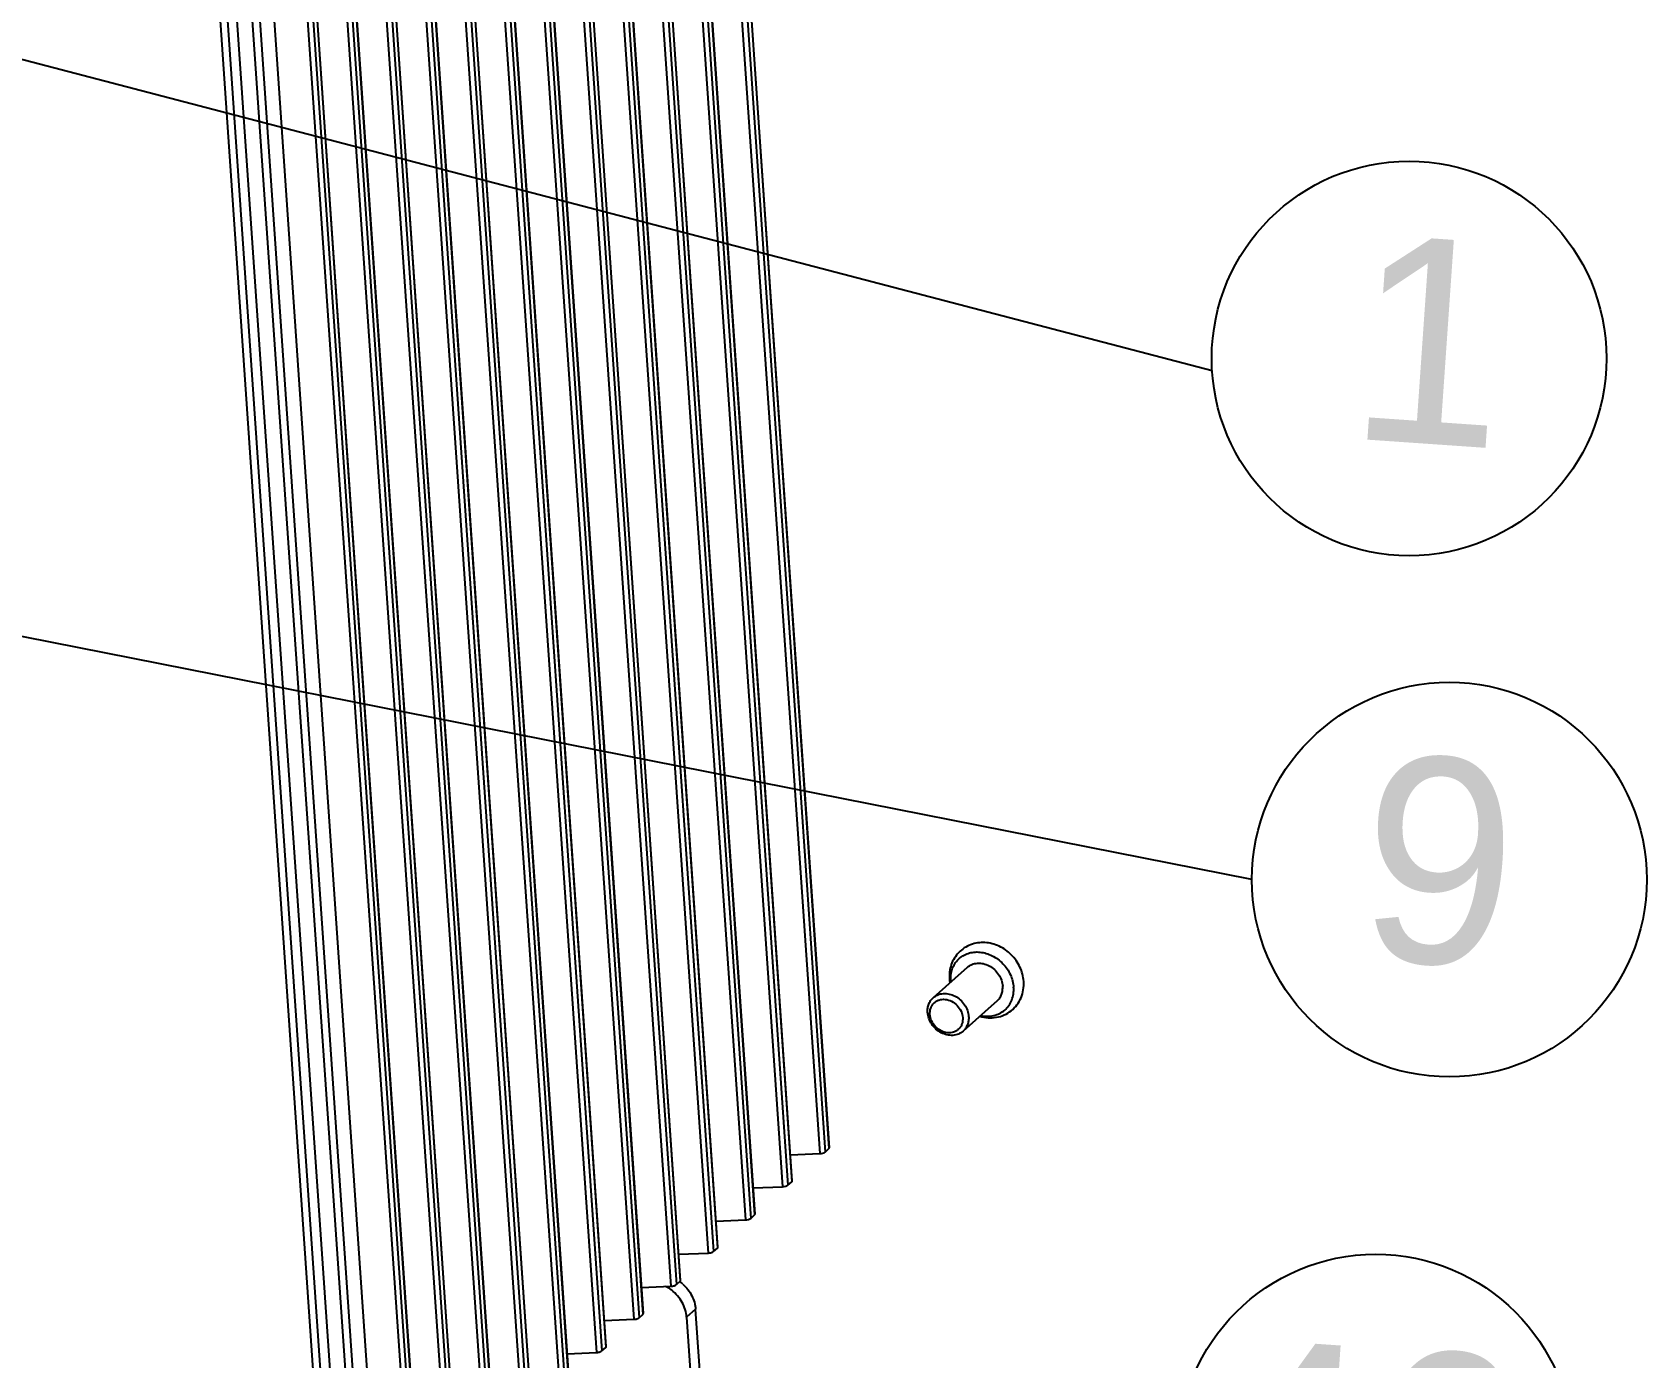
# Model space of a CAD drawing. Extents: x -425 to 6552, y -3049 to 3105.
# Drawn here: x 28.8 to 90.3, y -1776.3 to -1725.8 of the extents above; entities that cross this region are included whole.
import ezdxf

# ---------------------------------------------------------------- set-up
doc = ezdxf.new("R2010")
doc.units = 0
doc.layers.get('0').update_dxf_attribs({"linetype": 'CONTINUOUS'})
doc.layers.add('DIM', color=1, linetype='CONTINUOUS')
doc.styles.add('TEXTSTYLE_3', font='GOTHIC.TTF')

msp = doc.modelspace()

# ---------------------------------------------------------------- linework, layer by layer
at = {"color": 7, "linetype": 'CONTINUOUS'}
for p, q in [((52.804, -1681.069), (58.815, -1768.537)), ((53.009, -1681.01), (59.02, -1768.478)), ((53.154, -1680.881), (59.165, -1768.349)), ((59.183, -1768.315), (53.172, -1680.847)), ((51.386, -1682.333), (57.397, -1769.801)), ((51.591, -1682.274), (57.602, -1769.742)), ((51.736, -1682.145), (57.747, -1769.613)), ((57.765, -1769.579), (51.754, -1682.111)), ((50.173, -1683.538), (56.184, -1771.006)), ((50.318, -1683.409), (56.329, -1770.877)), ((56.347, -1770.843), (50.336, -1683.375)), ((49.968, -1683.597), (55.979, -1771.065)), ((48.755, -1684.802), (54.766, -1772.27)), ((48.9, -1684.673), (54.911, -1772.141)), ((54.929, -1772.107), (48.918, -1684.639)), ((48.55, -1684.861), (54.561, -1772.329)), ((47.482, -1685.937), (53.494, -1773.405)), ((53.511, -1773.371), (47.5, -1685.903)), ((47.132, -1686.125), (53.143, -1773.593)), ((47.337, -1686.066), (53.348, -1773.534)), ((46.064, -1687.201), (52.076, -1774.669)), ((52.093, -1774.635), (46.082, -1687.167)), ((45.714, -1687.389), (51.725, -1774.857)), ((45.919, -1687.33), (51.931, -1774.798)), ((44.647, -1688.465), (50.658, -1775.933)), ((50.676, -1775.899), (44.664, -1688.431)), ((44.296, -1688.653), (50.307, -1776.121)), ((44.501, -1688.594), (50.513, -1776.062)), ((43.229, -1689.729), (49.24, -1777.197)), ((49.258, -1777.163), (43.246, -1689.695)), ((42.878, -1689.917), (48.89, -1777.385)), ((43.084, -1689.858), (49.095, -1777.326)), ((47.84, -1778.427), (41.828, -1690.959)), ((41.46, -1691.181), (47.472, -1778.649)), ((41.666, -1691.122), (47.677, -1778.59)), ((41.811, -1690.993), (47.822, -1778.461)), ((40.043, -1692.445), (46.054, -1779.913)), ((40.248, -1692.386), (46.259, -1779.854)), ((40.393, -1692.257), (46.404, -1779.725)), ((46.422, -1779.691), (40.411, -1692.223)), ((38.625, -1693.709), (44.636, -1781.177)), ((38.83, -1693.65), (44.841, -1781.118)), ((38.975, -1693.521), (44.986, -1780.989)), ((45.004, -1780.955), (38.993, -1693.487)), ((37.207, -1694.973), (43.218, -1782.441)), ((37.412, -1694.914), (43.423, -1782.382)), ((37.557, -1694.785), (43.568, -1782.253)), ((43.586, -1782.219), (37.575, -1694.751)), ((36.009, -1696.165), (42.02, -1783.633)), ((42.038, -1783.599), (36.027, -1696.131)), ((34.007, -1696.982), (40.018, -1784.45)), ((34.287, -1696.925), (40.299, -1784.393)), ((34.629, -1696.621), (40.64, -1784.088)), ((35.216, -1696.679), (41.227, -1784.147)), ((35.496, -1696.622), (41.508, -1784.09)), ((64.436, -1761.436), (63.138, -1762.593)), ((65.574, -1762.712), (64.276, -1763.869)), ((59.02, -1768.478), (59.165, -1768.349)), ((57.697, -1768.585), (58.815, -1768.537)), ((57.602, -1769.742), (57.747, -1769.613)), ((56.279, -1769.849), (57.397, -1769.801)), ((56.184, -1771.006), (56.329, -1770.877)), ((54.861, -1771.113), (55.979, -1771.065)), ((54.766, -1772.27), (54.911, -1772.141)), ((53.443, -1772.377), (54.561, -1772.329)), ((53.348, -1773.534), (53.494, -1773.405)), ((52.025, -1773.641), (53.143, -1773.593)), ((54.082, -1774.472), (53.741, -1774.777)), ((55.175, -1790.376), (54.082, -1774.472)), ((50.607, -1774.905), (51.725, -1774.857)), ((51.931, -1774.798), (52.076, -1774.669)), ((53.741, -1774.777), (54.834, -1790.68)), ((49.189, -1776.169), (50.307, -1776.121)), ((50.513, -1776.062), (50.658, -1775.933))]:
    msp.add_line(p, q, dxfattribs=at)
for centre, radius, start, end in [((65.235, -1761.777), 1.482, 183.95012, 189.65806), ((65.067, -1761.868), 1.264, 183.93427, 185.67678), ((52.606, -1774.621), 1.486, 52.28567, 54.05048), ((52.302, -1774.866), 1.415, 60.94479, 63.3936), ((52.289, -1774.889), 1.441, 56.57727, 60.94005), ((52.271, -1774.917), 1.475, 52.2783, 56.57332), ((52.595, -1774.635), 1.504, 48.01404, 52.28188)]:
    msp.add_arc(centre, radius, start, end, dxfattribs=at)
for points, knots in [([(66.587, -1761.971), (66.58, -1761.878), (66.549, -1761.69), (66.419, -1761.332), (66.14, -1760.934), (65.743, -1760.654), (65.386, -1760.526), (65.108, -1760.483), (64.829, -1760.495), (64.562, -1760.564), (64.316, -1760.688), (64.104, -1760.863), (63.936, -1761.08), (63.818, -1761.33), (63.755, -1761.6), (63.75, -1761.786), (63.757, -1761.879)], [0, 0, 0, 0, 0.063038, 0.126746, 0.254911, 0.382651, 0.445928, 0.508495, 0.570395, 0.631776, 0.692823, 0.75374, 0.814721, 0.875967, 0.937671, 1, 1, 1, 1]), ([(63.807, -1761.955), (63.801, -1761.877), (63.805, -1761.721), (63.857, -1761.497), (63.954, -1761.295), (64.092, -1761.122), (64.266, -1760.987), (64.468, -1760.894), (64.691, -1760.847), (65.007, -1760.848), (65.406, -1760.971), (65.814, -1761.277), (66.103, -1761.699), (66.192, -1762.029), (66.203, -1762.193)], [0, 0, 0, 0, 0.062156, 0.122306, 0.180803, 0.23828, 0.295566, 0.353525, 0.412894, 0.474153, 0.60214, 0.735958, 0.870414, 1, 1, 1, 1]), ([(64.436, -1761.436), (64.488, -1761.389), (64.611, -1761.313), (64.826, -1761.265), (65.054, -1761.285), (65.277, -1761.369), (65.476, -1761.511), (65.637, -1761.698), (65.747, -1761.915), (65.781, -1762.073), (65.787, -1762.151)], [0, 0, 0, 0, 0.112683, 0.228812, 0.350493, 0.477888, 0.609387, 0.742235, 0.873318, 1, 1, 1, 1]), ([(64.912, -1763.302), (65.015, -1763.332), (65.226, -1763.369), (65.546, -1763.353), (65.85, -1763.262), (66.121, -1763.099), (66.342, -1762.873), (66.499, -1762.598), (66.585, -1762.291), (66.594, -1762.077), (66.587, -1761.971)], [0, 0, 0, 0, 0.127144, 0.252729, 0.377145, 0.500905, 0.624545, 0.748598, 0.873594, 1, 1, 1, 1]), ([(64.948, -1763.27), (65.031, -1763.288), (65.198, -1763.307), (65.444, -1763.282), (65.672, -1763.202), (65.87, -1763.071), (66.029, -1762.895), (66.142, -1762.682), (66.204, -1762.444), (66.209, -1762.277), (66.203, -1762.193)], [0, 0, 0, 0, 0.13107, 0.257594, 0.380373, 0.500962, 0.621393, 0.743732, 0.869621, 1, 1, 1, 1]), ([(65.574, -1762.712), (65.611, -1762.679), (65.678, -1762.602), (65.749, -1762.465), (65.787, -1762.312), (65.79, -1762.205), (65.787, -1762.151)], [0, 0, 0, 0, 0.24128, 0.486524, 0.738838, 1, 1, 1, 1]), ([(62.925, -1763.154), (62.921, -1763.1), (62.924, -1762.993), (62.963, -1762.84), (63.033, -1762.703), (63.1, -1762.626), (63.138, -1762.593)], [0, 0, 0, 0, 0.261162, 0.513476, 0.75872, 1, 1, 1, 1]), ([(63.013, -1763.23), (63.007, -1763.15), (63.022, -1763.028), (63.09, -1762.885), (63.162, -1762.795), (63.252, -1762.725), (63.358, -1762.676), (63.474, -1762.652), (63.639, -1762.652), (63.848, -1762.716), (64.06, -1762.876), (64.212, -1763.096), (64.258, -1763.269), (64.264, -1763.354)], [0, 0, 0, 0, 0.121749, 0.180283, 0.237796, 0.295118, 0.353114, 0.412521, 0.473819, 0.601887, 0.735791, 0.870332, 1, 1, 1, 1]), ([(63.138, -1762.593), (63.19, -1762.547), (63.313, -1762.47), (63.528, -1762.422), (63.756, -1762.442), (63.978, -1762.527), (64.178, -1762.668), (64.339, -1762.855), (64.449, -1763.073), (64.483, -1763.231), (64.488, -1763.309)], [0, 0, 0, 0, 0.112683, 0.228812, 0.350493, 0.477888, 0.609387, 0.742235, 0.873318, 1, 1, 1, 1]), ([(64.276, -1763.869), (64.224, -1763.916), (64.101, -1763.992), (63.886, -1764.04), (63.657, -1764.02), (63.435, -1763.936), (63.235, -1763.794), (63.074, -1763.607), (62.964, -1763.39), (62.93, -1763.232), (62.925, -1763.154)], [0, 0, 0, 0, 0.112683, 0.228812, 0.350493, 0.477888, 0.609387, 0.742235, 0.873318, 1, 1, 1, 1]), ([(64.264, -1763.354), (64.269, -1763.434), (64.255, -1763.557), (64.187, -1763.699), (64.115, -1763.789), (64.024, -1763.859), (63.918, -1763.908), (63.802, -1763.932), (63.637, -1763.932), (63.429, -1763.868), (63.216, -1763.708), (63.065, -1763.488), (63.019, -1763.315), (63.013, -1763.23)], [0, 0, 0, 0, 0.121749, 0.180283, 0.237796, 0.295118, 0.353114, 0.412521, 0.473819, 0.601887, 0.735791, 0.870332, 1, 1, 1, 1]), ([(64.488, -1763.309), (64.492, -1763.363), (64.489, -1763.469), (64.45, -1763.623), (64.38, -1763.76), (64.313, -1763.836), (64.276, -1763.869)], [0, 0, 0, 0, 0.261162, 0.513476, 0.75872, 1, 1, 1, 1]), ([(58.815, -1768.537), (58.856, -1768.535), (58.927, -1768.525), (58.997, -1768.499), (59.02, -1768.478)], [0, 0, 0, 0, 0.57436, 1, 1, 1, 1]), ([(57.397, -1769.801), (57.438, -1769.799), (57.509, -1769.789), (57.579, -1769.763), (57.602, -1769.742)], [0, 0, 0, 0, 0.57436, 1, 1, 1, 1]), ([(55.979, -1771.065), (56.02, -1771.063), (56.091, -1771.053), (56.161, -1771.027), (56.184, -1771.006)], [0, 0, 0, 0, 0.57436, 1, 1, 1, 1]), ([(54.561, -1772.329), (54.602, -1772.327), (54.673, -1772.317), (54.744, -1772.291), (54.766, -1772.27)], [0, 0, 0, 0, 0.57436, 1, 1, 1, 1]), ([(53.143, -1773.593), (53.185, -1773.591), (53.255, -1773.581), (53.326, -1773.555), (53.348, -1773.534)], [0, 0, 0, 0, 0.57436, 1, 1, 1, 1]), ([(53.741, -1774.777), (53.727, -1774.581), (53.603, -1774.186), (53.334, -1773.875), (53.173, -1773.75)], [0, 0, 0, 0, 0.491428, 1, 1, 1, 1]), ([(53.601, -1773.517), (53.738, -1773.641), (53.966, -1773.936), (54.07, -1774.295), (54.082, -1774.472)], [0, 0, 0, 0, 0.509019, 1, 1, 1, 1]), ([(51.725, -1774.857), (51.767, -1774.855), (51.837, -1774.845), (51.908, -1774.819), (51.931, -1774.798)], [0, 0, 0, 0, 0.57436, 1, 1, 1, 1]), ([(50.307, -1776.121), (50.349, -1776.119), (50.42, -1776.109), (50.49, -1776.083), (50.513, -1776.062)], [0, 0, 0, 0, 0.57436, 1, 1, 1, 1])]:
    msp.add_open_spline(points, degree=3, knots=knots, dxfattribs=at)
for points in [[(59.165, -1768.349), (59.175, -1768.34), (59.184, -1768.328), (59.183, -1768.315)], [(57.747, -1769.613), (57.757, -1769.604), (57.766, -1769.592), (57.765, -1769.579)], [(56.329, -1770.877), (56.339, -1770.868), (56.348, -1770.856), (56.347, -1770.843)], [(54.911, -1772.141), (54.921, -1772.132), (54.93, -1772.12), (54.929, -1772.107)], [(53.494, -1773.405), (53.503, -1773.396), (53.512, -1773.384), (53.511, -1773.371)], [(52.076, -1774.669), (52.085, -1774.66), (52.094, -1774.648), (52.093, -1774.635)], [(50.658, -1775.933), (50.667, -1775.924), (50.676, -1775.912), (50.675, -1775.899)]]:
    msp.add_open_spline(points, degree=3, dxfattribs=at)
at = {"layer": 'DIM', "color": 1, "linetype": 'CONTINUOUS'}
for p, q in [((73.769, -1738.691), (27.146, -1726.489)), ((75.286, -1758.089), (1.282, -1743.462))]:
    msp.add_line(p, q, dxfattribs=at)
for centre in [(81.278, -1738.216), (82.81, -1758.089), (80.006, -1779.898)]:
    msp.add_circle(centre, 7.524, dxfattribs=at)

# ---------------------------------------------------------------- texts
at = {"layer": 'DIM', "color": 1, "linetype": 'CONTINUOUS', "width": 15.73945, "attachment_point": 1, "rotation": 356.03574, "style": 'TEXTSTYLE_3'}
for s, insert, char_height in [('1', (79.434, -1733.45), 7.826), ('9', (79.784, -1753.267), 7.826), ('46', (74.176, -1775.544), 7.8261)]:
    msp.add_mtext(s, dxfattribs=dict(at, insert=insert, char_height=char_height))

doc.saveas('drawing.dxf')
